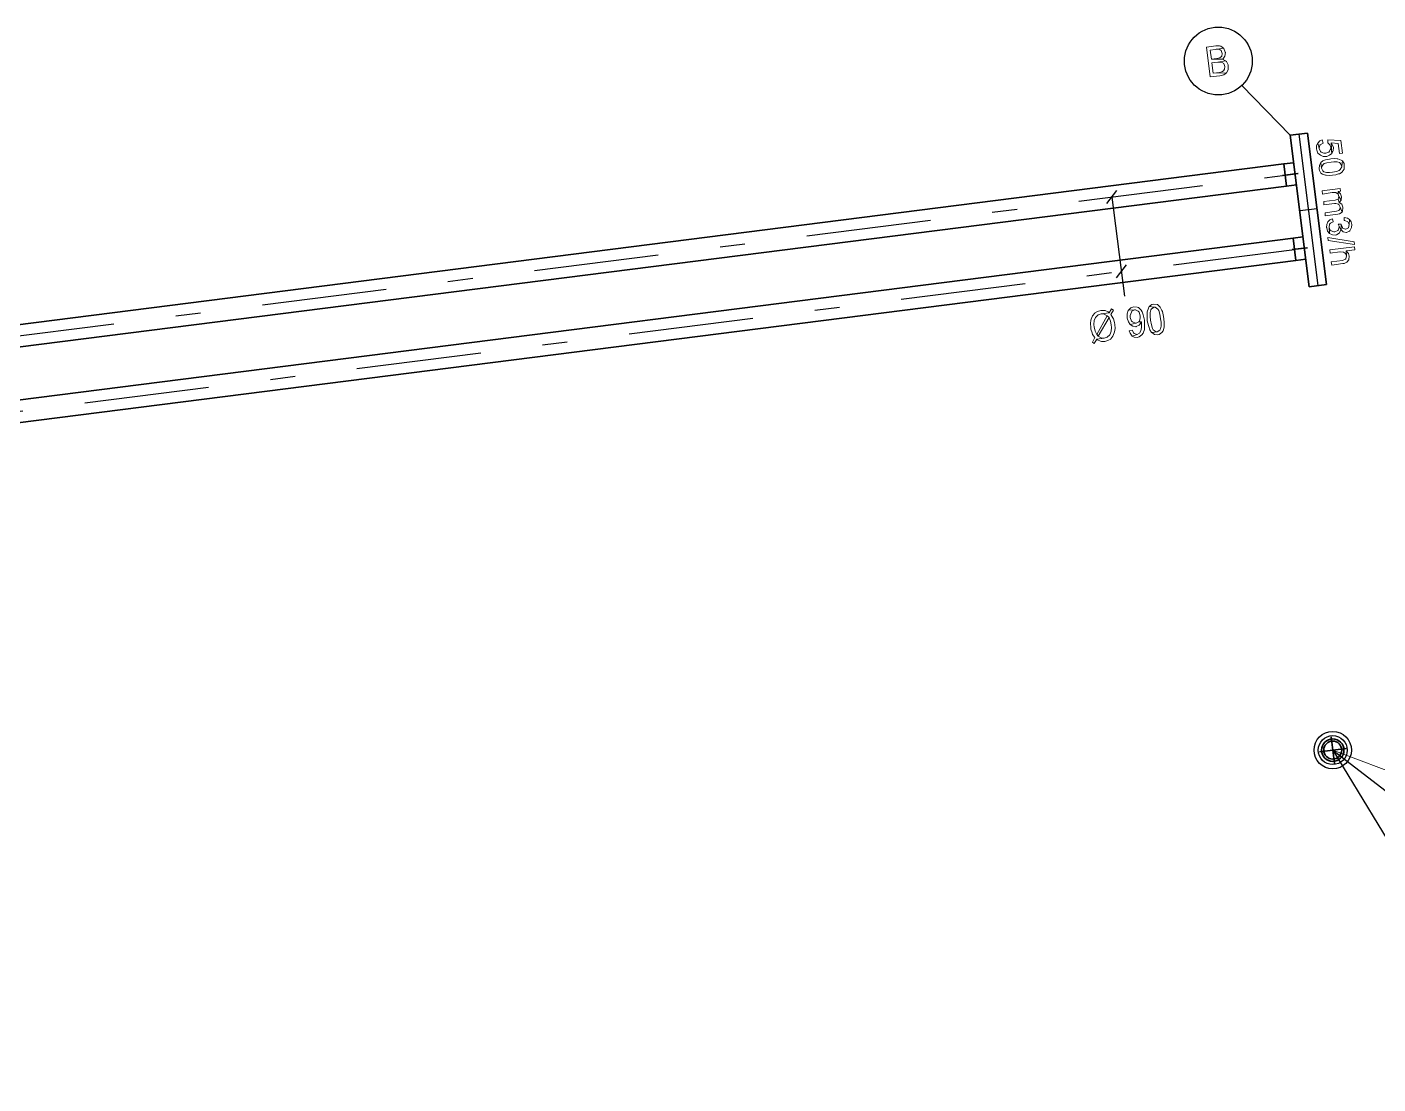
# Model space of a CAD drawing. Header units: metres. Extents: x 2713732.4 to 2713757.2, y 1226081.6 to 1226111.3.
# Drawn here: x 2713747.89 to 2713753.3, y 1226082.3 to 1226086.54 of the extents above; entities that cross this region are included whole.
import ezdxf

# ---------------------------------------------------------------- set-up
doc = ezdxf.new("R2010")
doc.units = ezdxf.units.M
doc.linetypes.add('DASHDOT', pattern=[1, 0.5, -0.25, 0, -0.25])
doc.layers.add('einlagen_boden_erstes_og', color=7, linetype='Continuous', true_color=0x000000)

msp = doc.modelspace()

# ---------------------------------------------------------------- linework, layer by layer
at = {"layer": 'einlagen_boden_erstes_og', "color": 7, "linetype": 'Continuous', "lineweight": 25, "extrusion": (0.000477202, 0.001815, 0.999998)}
for p, q in [((2713752.9525, 1226086.1055, -0.1554), (2713752.759, 1226086.3053, -0.1557)), ((2713752.2184, 1226085.8319, -0.1545), (2713752.2583, 1226085.8833, -0.1547)), ((2713752.2384, 1226085.8576, -0.1546), (2713752.2888, 1226085.4605, -0.1539)), ((2713752.2562, 1226085.5342, -0.154), (2713752.2961, 1226085.5857, -0.1541)), ((2713753.1234, 1226083.6413, -0.151), (2713753.8079, 1226083.1152, -0.1504)), ((2713753.1234, 1226083.6413, -0.151), (2713753.9354, 1226082.3029, -0.149))]:
    msp.add_line(p, q, dxfattribs=at)
at = {"layer": 'einlagen_boden_erstes_og', "color": 1, "linetype": 'Continuous', "lineweight": 35, "true_color": 0xff0000, "extrusion": (0.000477202, 0.001815, 0.999998)}
for p, q in [((2713752.9525, 1226086.1055, -0.1554), (2713753.0219, 1226086.1143, -0.1554)), ((2713753.0295, 1226085.4983, -0.1543), (2713752.9525, 1226086.1055, -0.1554)), ((2713753.0219, 1226086.1143, -0.1554), (2713753.099, 1226085.5071, -0.1544)), ((2713747.7349, 1226085.3314, -0.1515), (2713752.9268, 1226085.9903, -0.1552)), ((2713752.9665, 1226085.9953, -0.1552), (2713752.9268, 1226085.9903, -0.1552)), ((2713752.9268, 1226085.9903, -0.1552), (2713752.9381, 1226085.901, -0.155)), ((2713752.9845, 1226085.9523, -0.1551), (2713752.9245, 1226085.9446, -0.1551)), ((2713752.9381, 1226085.901, -0.155), (2713752.9778, 1226085.906, -0.155)), ((2713747.7462, 1226085.2421, -0.1513), (2713752.9381, 1226085.901, -0.155)), ((2713747.023, 1226084.9387, -0.1504), (2713752.9646, 1226085.6927, -0.1546)), ((2713753.0042, 1226085.6977, -0.1547), (2713752.9646, 1226085.6927, -0.1546)), ((2713752.9646, 1226085.6927, -0.1546), (2713752.9759, 1226085.6034, -0.1545)), ((2713753.0223, 1226085.6546, -0.1546), (2713752.9623, 1226085.647, -0.1546)), ((2713747.0343, 1226084.8494, -0.1503), (2713752.9759, 1226085.6034, -0.1545)), ((2713752.9759, 1226085.6034, -0.1545), (2713753.0156, 1226085.6084, -0.1545)), ((2713753.099, 1226085.5071, -0.1544), (2713753.0295, 1226085.4983, -0.1543))]:
    msp.add_line(p, q, dxfattribs=at)
at = {"layer": 'einlagen_boden_erstes_og', "color": 150, "linetype": 'Continuous', "lineweight": 25, "true_color": 0x0080ff, "extrusion": (0.000477202, 0.001815, 0.999998)}
for p, q in [((2713752.9872, 1226086.1099, -0.1554), (2713753.0643, 1226085.5027, -0.1543)), ((2713753.0605, 1226085.8107, -0.1549), (2713752.991, 1226085.8019, -0.1549))]:
    msp.add_line(p, q, dxfattribs=at)
at = {"layer": 'einlagen_boden_erstes_og', "color": 7, "linetype": 'DASHDOT', "lineweight": 25, "extrusion": (0.000477202, 0.001815, 0.999998)}
for p, q in [((2713747.7406, 1226085.2868, -0.1514), (2713752.9324, 1226085.9457, -0.1551)), ((2713752.982, 1226085.9519, -0.1551), (2713752.9225, 1226085.9444, -0.1551)), ((2713747.0287, 1226084.894, -0.1504), (2713752.9702, 1226085.648, -0.1546)), ((2713753.0198, 1226085.6543, -0.1546), (2713752.9603, 1226085.6468, -0.1546))]:
    msp.add_line(p, q, dxfattribs=at)
at = {"layer": 'einlagen_boden_erstes_og', "color": 216, "linetype": 'DASHDOT', "lineweight": 35, "true_color": 0x800080, "extrusion": (0.000477202, 0.001815, 0.999998)}
for p, q in [((2713753.1302, 1226083.5878, -0.1509), (2713753.1166, 1226083.6949, -0.1511)), ((2713753.1769, 1226083.6481, -0.151), (2713753.0698, 1226083.6345, -0.151))]:
    msp.add_line(p, q, dxfattribs=at)
at = {"layer": 'einlagen_boden_erstes_og', "color": 1, "linetype": 'Continuous', "lineweight": 18, "true_color": 0xff0000, "extrusion": (0.000477202, 0.001815, 0.999998)}
msp.add_line((2713753.1234, 1226083.6413, -0.151), (2713754.3571, 1226083.1723, -0.1507), dxfattribs=at)
at = {"layer": 'einlagen_boden_erstes_og', "color": 7, "lineweight": 0}
for points in [[(2713752.6549, 1226086.464), (2713752.6169, 1226086.4586), (2713752.6321, 1226086.3391), (2713752.6712, 1226086.3434), (2713752.6756, 1226086.3445), (2713752.6875, 1226086.3478), (2713752.6973, 1226086.3554), (2713752.6441, 1226086.3543), (2713752.6386, 1226086.3956), (2713752.6625, 1226086.3988), (2713752.694, 1226086.4042), (2713752.6821, 1226086.4097), (2713752.6832, 1226086.4108), (2713752.6375, 1226086.4097), (2713752.6321, 1226086.4466), (2713752.6527, 1226086.4488), (2713752.6853, 1226086.4542), (2713752.6745, 1226086.4629), (2713752.669, 1226086.464)], [(2713752.6853, 1226086.4542), (2713752.6527, 1226086.4488), (2713752.656, 1226086.4499), (2713752.668, 1226086.4499), (2713752.6756, 1226086.4444), (2713752.6799, 1226086.4336), (2713752.6788, 1226086.4227), (2713752.6712, 1226086.4162), (2713752.6593, 1226086.4129), (2713752.6375, 1226086.4097), (2713752.6832, 1226086.4108), (2713752.6908, 1226086.4227), (2713752.6908, 1226086.4227), (2713752.6929, 1226086.4368), (2713752.6918, 1226086.439), (2713752.6864, 1226086.4531)], [(2713752.694, 1226086.4042), (2713752.6625, 1226086.3988), (2713752.6647, 1226086.3988), (2713752.6777, 1226086.3988), (2713752.6864, 1226086.3923), (2713752.6908, 1226086.3814), (2713752.6897, 1226086.3706), (2713752.6853, 1226086.3641), (2713752.6788, 1226086.3597), (2713752.669, 1226086.3575), (2713752.6441, 1226086.3543), (2713752.6973, 1226086.3554), (2713752.7038, 1226086.3673), (2713752.7038, 1226086.3684), (2713752.7049, 1226086.3836), (2713752.7038, 1226086.388), (2713752.6973, 1226086.401)], [(2713752.3877, 1226085.419), (2713752.3844, 1226085.4125), (2713752.3801, 1226085.3973), (2713752.379, 1226085.3951), (2713752.379, 1226085.3799), (2713752.3801, 1226085.3626), (2713752.3812, 1226085.356), (2713752.3855, 1226085.3387), (2713752.3899, 1226085.3256), (2713752.3964, 1226085.3148), (2713752.3975, 1226085.3148), (2713752.4192, 1226085.318), (2713752.4149, 1226085.318), (2713752.404, 1226085.3256), (2713752.4007, 1226085.331), (2713752.3964, 1226085.3452), (2713752.3931, 1226085.3647), (2713752.392, 1226085.3788), (2713752.392, 1226085.3951), (2713752.3942, 1226085.406), (2713752.3964, 1226085.4093), (2713752.4073, 1226085.4158)], [(2713752.4062, 1226085.4288), (2713752.3986, 1226085.4266), (2713752.3877, 1226085.419), (2713752.4073, 1226085.4158), (2713752.4116, 1226085.4158), (2713752.4225, 1226085.4082), (2713752.4257, 1226085.4027), (2713752.4301, 1226085.3886), (2713752.4333, 1226085.3691), (2713752.4355, 1226085.356), (2713752.4355, 1226085.3397), (2713752.4333, 1226085.3289), (2713752.4301, 1226085.3245), (2713752.4192, 1226085.318), (2713752.3975, 1226085.3148), (2713752.4083, 1226085.3072), (2713752.4214, 1226085.305), (2713752.4279, 1226085.3072), (2713752.4388, 1226085.3148), (2713752.4431, 1226085.3213), (2713752.4474, 1226085.3365), (2713752.4474, 1226085.3387), (2713752.4474, 1226085.3539), (2713752.4464, 1226085.3712), (2713752.4442, 1226085.3854), (2713752.4409, 1226085.3995), (2713752.4388, 1226085.4027), (2713752.4322, 1226085.4169), (2713752.4312, 1226085.4169), (2713752.4203, 1226085.4266), (2713752.4192, 1226085.4266)], [(2713752.1933, 1226085.4027), (2713752.1933, 1226085.4027), (2713752.1802, 1226085.3995), (2713752.1694, 1226085.393), (2713752.1694, 1226085.3919), (2713752.1607, 1226085.3821), (2713752.1552, 1226085.368), (2713752.1542, 1226085.3647), (2713752.152, 1226085.3506), (2713752.1531, 1226085.3343), (2713752.1542, 1226085.3278), (2713752.1585, 1226085.3137), (2713752.1607, 1226085.3072), (2713752.1694, 1226085.2941), (2713752.1596, 1226085.2767), (2713752.1672, 1226085.2702), (2713752.177, 1226085.2876), (2713752.2074, 1226085.2919), (2713752.2074, 1226085.2919), (2713752.1944, 1226085.293), (2713752.1835, 1226085.2995), (2713752.177, 1226085.3072), (2713752.1705, 1226085.3202), (2713752.1705, 1226085.3213), (2713752.1672, 1226085.3365), (2713752.1661, 1226085.3473), (2713752.1672, 1226085.3626), (2713752.1726, 1226085.3745), (2713752.1737, 1226085.3767), (2713752.1835, 1226085.3854), (2713752.1954, 1226085.3897), (2713752.2269, 1226085.3941), (2713752.2226, 1226085.3973), (2713752.2106, 1226085.4027), (2713752.2074, 1226085.4027)], [(2713752.2367, 1226085.4103), (2713752.2269, 1226085.3941), (2713752.1954, 1226085.3897), (2713752.2074, 1226085.3886), (2713752.2074, 1226085.3886), (2713752.2193, 1226085.3821), (2713752.2269, 1226085.3745), (2713752.2269, 1226085.3734), (2713752.2324, 1226085.3604), (2713752.2356, 1226085.3452), (2713752.2367, 1226085.3354), (2713752.2356, 1226085.3202), (2713752.2313, 1226085.3082), (2713752.2291, 1226085.305), (2713752.2193, 1226085.2963), (2713752.2074, 1226085.2919), (2713752.177, 1226085.2876), (2713752.1802, 1226085.2854), (2713752.1922, 1226085.28), (2713752.1965, 1226085.2789), (2713752.2096, 1226085.2789), (2713752.2215, 1226085.2822), (2713752.2335, 1226085.2887), (2713752.2335, 1226085.2898), (2713752.2421, 1226085.2995), (2713752.2476, 1226085.3137), (2713752.2487, 1226085.3169), (2713752.2508, 1226085.331), (2713752.2498, 1226085.3473), (2713752.2487, 1226085.3549), (2713752.2443, 1226085.3702), (2713752.2421, 1226085.3734), (2713752.2335, 1226085.3875), (2713752.2443, 1226085.4049)], [(2713752.2193, 1226085.3821), (2713752.177, 1226085.3072), (2713752.1835, 1226085.2995), (2713752.2269, 1226085.3745)], [(2713752.3041, 1226085.4038), (2713752.303, 1226085.4027), (2713752.2986, 1226085.3897), (2713752.2986, 1226085.3734), (2713752.2997, 1226085.3723), (2713752.3041, 1226085.3571), (2713752.3117, 1226085.3463), (2713752.3356, 1226085.3517), (2713752.3323, 1226085.3517), (2713752.3204, 1226085.3571), (2713752.3171, 1226085.3604), (2713752.3117, 1226085.3745), (2713752.3117, 1226085.3832), (2713752.316, 1226085.3962), (2713752.3182, 1226085.4006), (2713752.329, 1226085.406)], [(2713752.3258, 1226085.4179), (2713752.3258, 1226085.4179), (2713752.3138, 1226085.4136), (2713752.3041, 1226085.4038), (2713752.329, 1226085.406), (2713752.3323, 1226085.406), (2713752.3432, 1226085.4006), (2713752.3475, 1226085.3962), (2713752.3519, 1226085.381), (2713752.3519, 1226085.3734), (2713752.3486, 1226085.3604), (2713752.3464, 1226085.3571), (2713752.3562, 1226085.3571), (2713752.3562, 1226085.3539), (2713752.3573, 1226085.3506), (2713752.3573, 1226085.3354), (2713752.354, 1226085.3213), (2713752.3486, 1226085.3115), (2713752.3388, 1226085.3072), (2713752.3193, 1226085.3006), (2713752.3269, 1226085.2963), (2713752.3399, 1226085.2952), (2713752.3475, 1226085.2974), (2713752.3584, 1226085.305), (2713752.3638, 1226085.3126), (2713752.3682, 1226085.3267), (2713752.3692, 1226085.3321), (2713752.3692, 1226085.3473), (2713752.3682, 1226085.3647), (2713752.3671, 1226085.3691), (2713752.3638, 1226085.3854), (2713752.3595, 1226085.3973), (2713752.3551, 1226085.4049), (2713752.3443, 1226085.4147), (2713752.3388, 1226085.4169)], [(2713752.3193, 1226085.3245), (2713752.3073, 1226085.3213), (2713752.3117, 1226085.3115), (2713752.3193, 1226085.3006), (2713752.3388, 1226085.3072), (2713752.3269, 1226085.3104), (2713752.3258, 1226085.3115)], [(2713752.3464, 1226085.3571), (2713752.3356, 1226085.3517), (2713752.3117, 1226085.3463), (2713752.3214, 1226085.3397), (2713752.3345, 1226085.3376), (2713752.3356, 1226085.3387), (2713752.3475, 1226085.3441), (2713752.3486, 1226085.3452), (2713752.3562, 1226085.3571)]]:
    msp.add_lwpolyline(points, close=True, dxfattribs=at)
at = {"layer": 'einlagen_boden_erstes_og', "color": 1, "lineweight": 0}
for points in [[(2713753.1198, 1226086.0328), (2713753.1155, 1226086.0588), (2713753.1155, 1226086.0534), (2713753.1111, 1226086.0414), (2713753.1079, 1226086.0382), (2713753.0959, 1226086.0338), (2713753.0883, 1226086.0338), (2713753.0775, 1226086.0382), (2713753.0742, 1226086.0404), (2713753.0688, 1226086.0523), (2713753.0633, 1226086.074), (2713753.059, 1226086.0643), (2713753.059, 1226086.0512), (2713753.0601, 1226086.0458), (2713753.0644, 1226086.0338), (2713753.0742, 1226086.0262), (2713753.0851, 1226086.0208), (2713753.0981, 1226086.0208), (2713753.0992, 1226086.0208), (2713753.1111, 1226086.0252)], [(2713753.0851, 1226086.074), (2713753.0818, 1226086.0871), (2713753.072, 1226086.0827), (2713753.0633, 1226086.074), (2713753.0688, 1226086.0523), (2713753.0688, 1226086.0534), (2713753.072, 1226086.0653), (2713753.0731, 1226086.0675)], [(2713753.1622, 1226086.0338), (2713753.1557, 1226086.0838), (2713753.1035, 1226086.0871), (2713753.1035, 1226086.0751), (2713753.1111, 1226086.0686), (2713753.1155, 1226086.0588), (2713753.1198, 1226086.0328), (2713753.1177, 1226086.0751), (2713753.1448, 1226086.0729), (2713753.1502, 1226086.0317)], [(2713753.1263, 1226086.0567), (2713753.1242, 1226086.0632), (2713753.1177, 1226086.0751), (2713753.1198, 1226086.0328), (2713753.1253, 1226086.0436)], [(2713753.1698, 1226085.9839), (2713753.1687, 1226085.9915), (2713753.1622, 1226086.0023), (2713753.16, 1226085.9828), (2713753.16, 1226085.9784), (2713753.1535, 1226085.9676), (2713753.1492, 1226085.9643), (2713753.1383, 1226085.96), (2713753.122, 1226085.9578), (2713753.1111, 1226085.9567), (2713753.0981, 1226085.9567), (2713753.0883, 1226085.9589), (2713753.084, 1226085.9622), (2713753.0785, 1226085.973), (2713753.0753, 1226085.9947), (2713753.0699, 1226085.985), (2713753.0688, 1226085.9708), (2713753.0699, 1226085.9643), (2713753.0764, 1226085.9535), (2713753.0829, 1226085.9491), (2713753.0948, 1226085.9448), (2713753.097, 1226085.9448), (2713753.109, 1226085.9437), (2713753.1231, 1226085.9448), (2713753.1361, 1226085.9469), (2713753.147, 1226085.9502), (2713753.1502, 1226085.9513), (2713753.1611, 1226085.9578), (2713753.1611, 1226085.9589), (2713753.1687, 1226085.9698), (2713753.1687, 1226085.9708)], [(2713753.1622, 1226086.0023), (2713753.1568, 1226086.0056), (2713753.1437, 1226086.011), (2713753.1416, 1226086.011), (2713753.1296, 1226086.0121), (2713753.1155, 1226086.011), (2713753.11, 1226086.0099), (2713753.0948, 1226086.0067), (2713753.084, 1226086.0023), (2713753.0764, 1226085.9958), (2713753.0753, 1226085.9947), (2713753.0785, 1226085.973), (2713753.0785, 1226085.9774), (2713753.0851, 1226085.9882), (2713753.0894, 1226085.9915), (2713753.1003, 1226085.9947), (2713753.1166, 1226085.998), (2713753.1285, 1226085.9991), (2713753.1416, 1226085.9991), (2713753.1513, 1226085.9958), (2713753.1535, 1226085.9937), (2713753.16, 1226085.9828)], [(2713753.1546, 1226085.8807), (2713753.1535, 1226085.8915), (2713753.0818, 1226085.8829), (2713753.0829, 1226085.8698), (2713753.1209, 1226085.8753), (2713753.1231, 1226085.8753), (2713753.1361, 1226085.8753), (2713753.1448, 1226085.8698), (2713753.1448, 1226085.8796)], [(2713753.1589, 1226085.859), (2713753.1589, 1226085.859), (2713753.1546, 1226085.8709), (2713753.1448, 1226085.8796), (2713753.1448, 1226085.8698), (2713753.1481, 1226085.86), (2713753.1578, 1226085.8448), (2713753.1578, 1226085.8459)], [(2713753.1578, 1226085.8448), (2713753.1481, 1226085.86), (2713753.1459, 1226085.8492), (2713753.1492, 1226085.8361)], [(2713753.1644, 1226085.8144), (2713753.1644, 1226085.8166), (2713753.16, 1226085.8285), (2713753.1492, 1226085.8361), (2713753.1459, 1226085.8492), (2713753.1459, 1226085.8492), (2713753.1339, 1226085.8448), (2713753.0872, 1226085.8394), (2713753.0883, 1226085.8264), (2713753.1307, 1226085.8318), (2713753.1361, 1226085.8318), (2713753.147, 1226085.8285), (2713753.1481, 1226085.8275), (2713753.1535, 1226085.8166), (2713753.1611, 1226085.797), (2713753.1633, 1226085.8014)], [(2713753.1611, 1226085.797), (2713753.1535, 1226085.8166), (2713753.1524, 1226085.809), (2713753.1481, 1226085.8036), (2713753.1383, 1226085.8014), (2713753.0927, 1226085.7949), (2713753.0938, 1226085.7829), (2713753.1437, 1226085.7894), (2713753.1513, 1226085.7905)], [(2713753.1253, 1226085.759), (2713753.122, 1226085.771), (2713753.1122, 1226085.7666), (2713753.1035, 1226085.7579), (2713753.0992, 1226085.7482), (2713753.0981, 1226085.7351), (2713753.0992, 1226085.734), (2713753.1024, 1226085.721), (2713753.1111, 1226085.7112), (2713753.109, 1226085.7362), (2713753.109, 1226085.7373), (2713753.1111, 1226085.7493), (2713753.1144, 1226085.7525)], [(2713753.1568, 1226085.7493), (2713753.1459, 1226085.7493), (2713753.1492, 1226085.7406), (2713753.1557, 1226085.7264), (2713753.1568, 1226085.7264), (2713753.1568, 1226085.7471)], [(2713753.2002, 1226085.7482), (2713753.198, 1226085.7579), (2713753.1904, 1226085.7677), (2713753.1893, 1226085.7471), (2713753.1893, 1226085.7471), (2713753.1872, 1226085.734), (2713753.1763, 1226085.7286), (2713753.1741, 1226085.7286), (2713753.1633, 1226085.733), (2713753.1622, 1226085.7351), (2713753.1568, 1226085.7471), (2713753.1568, 1226085.7264), (2713753.1654, 1226085.7177), (2713753.1774, 1226085.7156), (2713753.1785, 1226085.7156), (2713753.1904, 1226085.721), (2713753.1915, 1226085.7221), (2713753.198, 1226085.733), (2713753.1991, 1226085.7351)], [(2713753.1904, 1226085.7677), (2713753.1828, 1226085.7731), (2713753.1698, 1226085.7753), (2713753.1698, 1226085.7634), (2713753.172, 1226085.7634), (2713753.1839, 1226085.759), (2713753.1839, 1226085.7579), (2713753.1893, 1226085.7471)], [(2713753.1035, 1226085.6949), (2713753.21, 1226085.6776), (2713753.2111, 1226085.6678), (2713753.1046, 1226085.6841), (2713753.1035, 1226085.6949)], [(2713753.1557, 1226085.7264), (2713753.1492, 1226085.7406), (2713753.1492, 1226085.7373), (2713753.1448, 1226085.7254), (2713753.1437, 1226085.7232), (2713753.1318, 1226085.7177), (2713753.1285, 1226085.7177), (2713753.1166, 1226085.7221), (2713753.1133, 1226085.7243), (2713753.109, 1226085.7362), (2713753.1111, 1226085.7112), (2713753.122, 1226085.7058), (2713753.1339, 1226085.7047), (2713753.1383, 1226085.7058), (2713753.1492, 1226085.7123), (2713753.1513, 1226085.7145)], [(2713753.2122, 1226085.6461), (2713753.2111, 1226085.658), (2713753.1122, 1226085.6461), (2713753.1133, 1226085.633), (2713753.1524, 1226085.6385), (2713753.1535, 1226085.6385), (2713753.1665, 1226085.6374), (2713753.1741, 1226085.6319), (2713753.1785, 1226085.6222), (2713753.1774, 1226085.6417)], [(2713753.1893, 1226085.6211), (2713753.1861, 1226085.6319), (2713753.1774, 1226085.6417), (2713753.1785, 1226085.6222), (2713753.1763, 1226085.6102), (2713753.1752, 1226085.6091), (2713753.1633, 1226085.6037), (2713753.1177, 1226085.5983), (2713753.1198, 1226085.5852), (2713753.1644, 1226085.5917), (2713753.1687, 1226085.5917), (2713753.1807, 1226085.5961), (2713753.1883, 1226085.6059), (2713753.1883, 1226085.607)]]:
    msp.add_lwpolyline(points, close=True, dxfattribs=at)
at = {"layer": 'einlagen_boden_erstes_og', "color": 7, "linetype": 'Continuous', "lineweight": 25, "extrusion": (0.000477202, 0.001815, 0.999998)}
for centre, radius in [((2713752.3555, 1226082.0325, 3520.5086), 0.136), ((2713752.8144, 1226079.2708, 3520.5086), 0.075), ((2713752.8144, 1226079.2708, 3520.5086), 0.058)]:
    msp.add_circle(centre, radius, dxfattribs=at)
at = {"layer": 'einlagen_boden_erstes_og', "color": 216, "linetype": 'Continuous', "lineweight": 35, "true_color": 0x800080, "extrusion": (0.000477202, 0.001815, 0.999998)}
for radius in [0.045, 0.036]:
    msp.add_circle((2713752.8144, 1226079.2708, 3520.5086), radius, dxfattribs=at)

doc.saveas('drawing.dxf')
